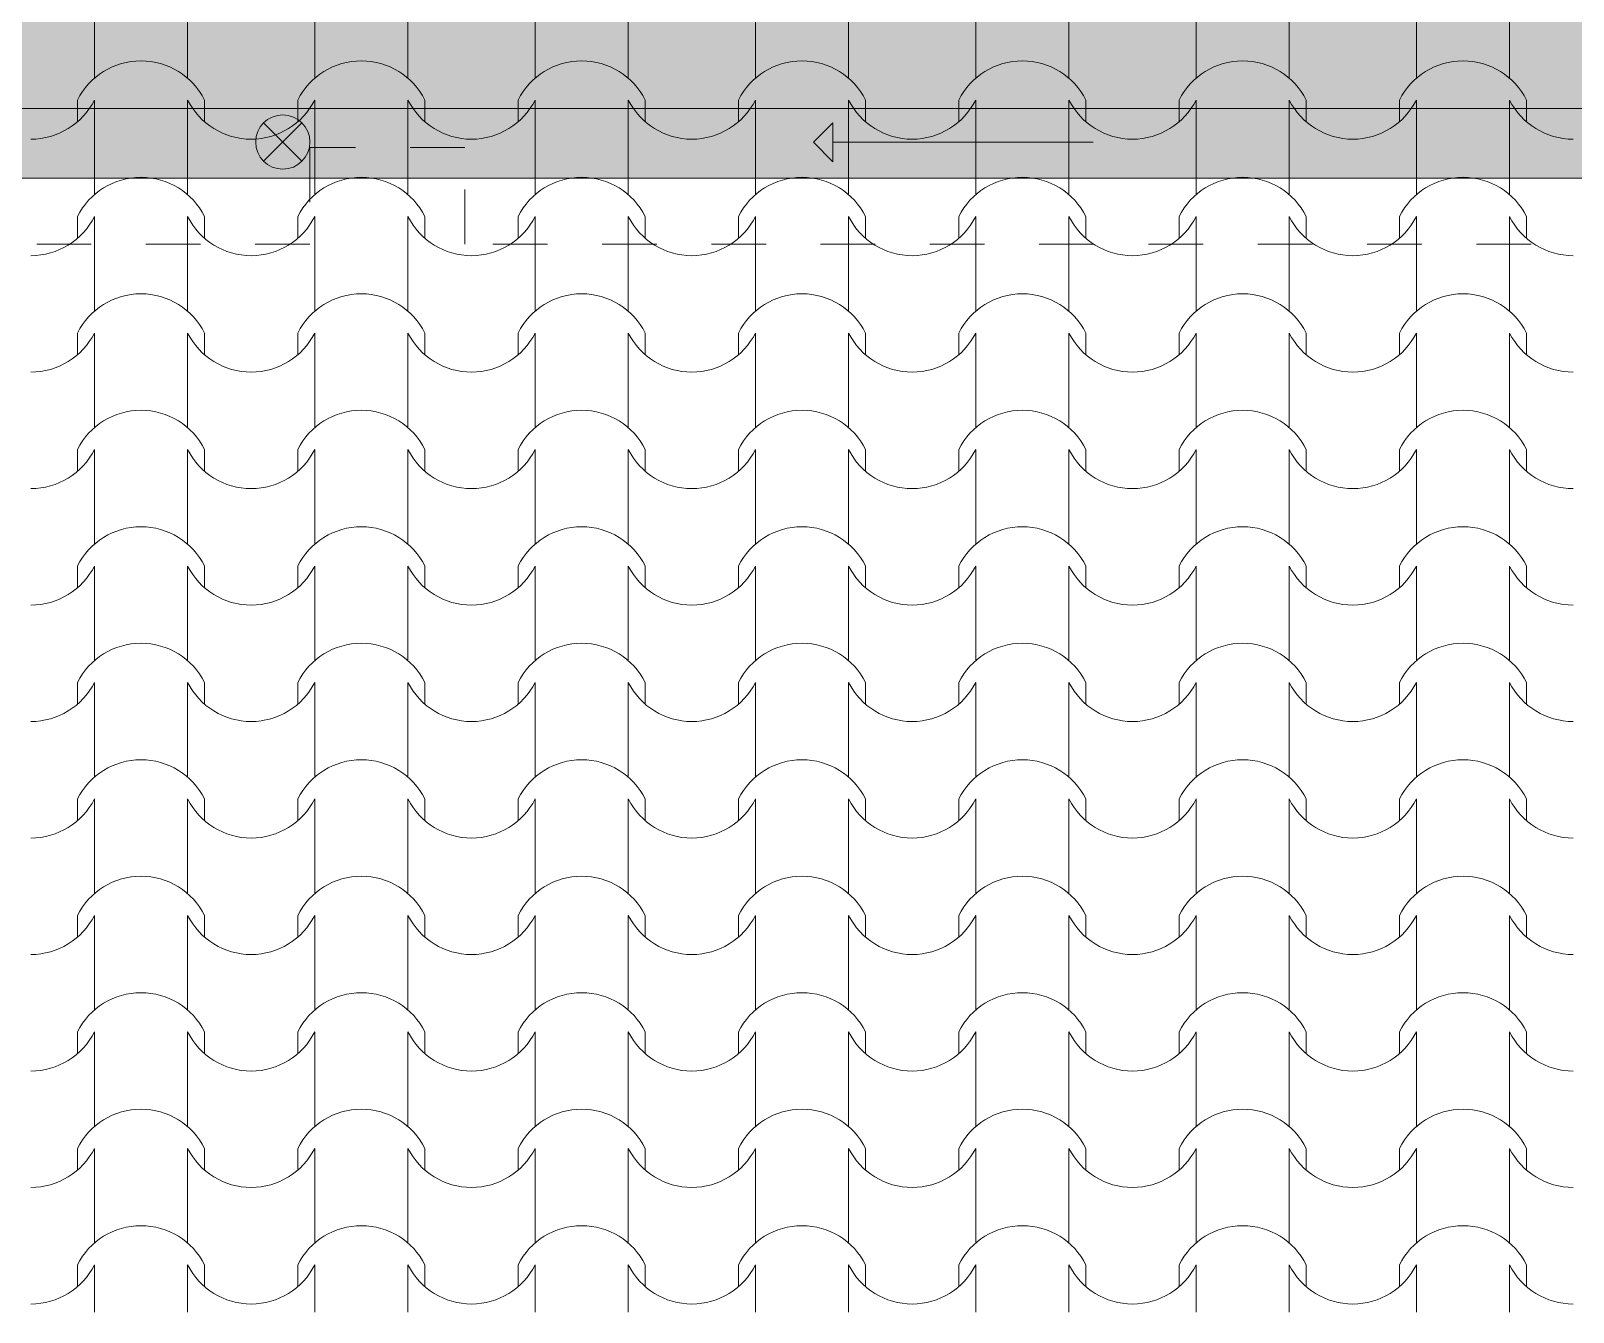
# Model space of a CAD drawing. Header units: feet. Extents: x 2791058 to 2855058, y -67651 to -26651.
# Drawn here: x 2814498 to 2818480, y -47615 to -44308 of the extents above; entities that cross this region are included whole.
import ezdxf

# ---------------------------------------------------------------- set-up
doc = ezdxf.new("R2010")
doc.units = ezdxf.units.FT
doc.header["$MEASUREMENT"] = 0
doc.linetypes.add('Dashed', pattern=[282.222223, 141.111112, -141.111112])
for name, color, linetype in [('Columns', 7, 'Continuous'), ('Exterior walls', 7, 'Continuous'), ('Shell - Roof', 7, 'Continuous')]:
    doc.layers.add(name, color=color, linetype=linetype)
for name, color, linetype, lineweight in [('Columns_Pen_No__1', 7, 'Continuous', 0), ('Exterior walls_Pen_No__1', 7, 'Continuous', 0), ('Model Unit - Zone_Pen_No__101', 252, 'Continuous', 0), ('Shell - Roof_Pen_No__1', 7, 'Continuous', 0), ('Shell - Roof_Pen_No__21', 7, 'Continuous', 0), ('Structural - Bearing_Pen_No__1', 7, 'Continuous', 0), ('Structural - Bearing_Pen_No__13', 54, 'Continuous', 0)]:
    doc.layers.add(name, color=color, linetype=linetype, lineweight=lineweight)
doc.layers.add('Exterior walls_Pen_No__85', color=7, linetype='Continuous', lineweight=0, true_color=0x80c2ff)
doc.layers.add('Structural - Bearing_Pen_No__82', color=7, linetype='Continuous', lineweight=0, true_color=0xaaaaaa)

# ---------------------------------------------------------------- blocks, each defined once
blk = doc.blocks.new('*X9', base_point=(2247653.8, -76425))
at = {"layer": 'Structural - Bearing_Pen_No__82', "color": 253, "linetype": 'Continuous', "lineweight": 0, "true_color": 0xaaaaaa}
for p, q in [((2814661.8, -44307.9), (2814661.8, -44258.5)), ((2814902.2, -44307.9), (2814902.2, -44258.5)), ((2815230.7, -44307.9), (2815230.7, -44258.5)), ((2815471.2, -44307.9), (2815471.2, -44258.5)), ((2815799.7, -44307.9), (2815799.7, -44258.5)), ((2816040.2, -44307.9), (2816040.2, -44258.5)), ((2816368.7, -44307.9), (2816368.7, -44258.5)), ((2816609.1, -44307.9), (2816609.1, -44258.5)), ((2816937.6, -44307.9), (2816937.6, -44258.5)), ((2817178.1, -44307.9), (2817178.1, -44258.5)), ((2817506.6, -44307.9), (2817506.6, -44258.5)), ((2817747, -44307.9), (2817747, -44258.5)), ((2818075.5, -44307.9), (2818075.5, -44258.5)), ((2818316, -44307.9), (2818316, -44258.5)), ((2814661.8, -44429.8), (2814661.8, -44307.9)), ((2814902.2, -44429.8), (2814902.2, -44307.9)), ((2815230.7, -44429.8), (2815230.7, -44307.9)), ((2815471.2, -44429.8), (2815471.2, -44307.9)), ((2815799.7, -44429.8), (2815799.7, -44307.9)), ((2816040.2, -44429.8), (2816040.2, -44307.9)), ((2816368.7, -44429.8), (2816368.7, -44307.9)), ((2816609.1, -44429.8), (2816609.1, -44307.9)), ((2816937.6, -44429.8), (2816937.6, -44307.9)), ((2817178.1, -44429.8), (2817178.1, -44307.9)), ((2817506.6, -44429.8), (2817506.6, -44307.9)), ((2817747, -44429.8), (2817747, -44307.9)), ((2818075.5, -44429.8), (2818075.5, -44307.9)), ((2818316, -44429.8), (2818316, -44307.9)), ((2814617.8, -44542.7), (2814617.8, -44486.6)), ((2814661.8, -44608.5), (2814661.8, -44486.6)), ((2814902.2, -44608.5), (2814902.2, -44486.6)), ((2814946.3, -44542.7), (2814946.3, -44486.6)), ((2815186.7, -44542.7), (2815186.7, -44486.6)), ((2815230.7, -44608.5), (2815230.7, -44486.6)), ((2815471.2, -44608.5), (2815471.2, -44486.6)), ((2815515.2, -44542.7), (2815515.2, -44486.6)), ((2815755.7, -44542.7), (2815755.7, -44486.6)), ((2815799.7, -44608.5), (2815799.7, -44486.6)), ((2816040.2, -44608.5), (2816040.2, -44486.6)), ((2816084.2, -44542.7), (2816084.2, -44486.6)), ((2816324.6, -44542.7), (2816324.6, -44486.6)), ((2816368.7, -44608.5), (2816368.7, -44486.6)), ((2816609.1, -44608.5), (2816609.1, -44486.6)), ((2816653.1, -44542.7), (2816653.1, -44486.6)), ((2816893.6, -44542.7), (2816893.6, -44486.6)), ((2816937.6, -44608.5), (2816937.6, -44486.6)), ((2817178.1, -44608.5), (2817178.1, -44486.6)), ((2817222.1, -44542.7), (2817222.1, -44486.6)), ((2817462.6, -44542.7), (2817462.6, -44486.6)), ((2817506.6, -44608.5), (2817506.6, -44486.6)), ((2817747, -44608.5), (2817747, -44486.6)), ((2817791.1, -44542.7), (2817791.1, -44486.6)), ((2818031.5, -44542.7), (2818031.5, -44486.6)), ((2818075.5, -44608.5), (2818075.5, -44486.6)), ((2818316, -44608.5), (2818316, -44486.6)), ((2818360, -44542.7), (2818360, -44486.6)), ((2814661.8, -44730.5), (2814661.8, -44608.5)), ((2814902.2, -44730.5), (2814902.2, -44608.5)), ((2815230.7, -44730.5), (2815230.7, -44608.5)), ((2815471.2, -44730.5), (2815471.2, -44608.5)), ((2815799.7, -44730.5), (2815799.7, -44608.5)), ((2816040.2, -44730.5), (2816040.2, -44608.5)), ((2816368.7, -44730.5), (2816368.7, -44608.5)), ((2816609.1, -44730.5), (2816609.1, -44608.5)), ((2816937.6, -44730.5), (2816937.6, -44608.5)), ((2817178.1, -44730.5), (2817178.1, -44608.5)), ((2817506.6, -44730.5), (2817506.6, -44608.5)), ((2817747, -44730.5), (2817747, -44608.5)), ((2818075.5, -44730.5), (2818075.5, -44608.5)), ((2818316, -44730.5), (2818316, -44608.5)), ((2814617.8, -44843.3), (2814617.8, -44787.3)), ((2814661.8, -44909.2), (2814661.8, -44787.3)), ((2814902.2, -44909.2), (2814902.2, -44787.3)), ((2814946.3, -44843.3), (2814946.3, -44787.3)), ((2815186.7, -44843.3), (2815186.7, -44787.3)), ((2815230.7, -44909.2), (2815230.7, -44787.3)), ((2815471.2, -44909.2), (2815471.2, -44787.3)), ((2815515.2, -44843.3), (2815515.2, -44787.3)), ((2815755.7, -44843.3), (2815755.7, -44787.3)), ((2815799.7, -44909.2), (2815799.7, -44787.3)), ((2816040.2, -44909.2), (2816040.2, -44787.3)), ((2816084.2, -44843.3), (2816084.2, -44787.3)), ((2816324.6, -44843.3), (2816324.6, -44787.3)), ((2816368.7, -44909.2), (2816368.7, -44787.3)), ((2816609.1, -44909.2), (2816609.1, -44787.3)), ((2816653.1, -44843.3), (2816653.1, -44787.3)), ((2816893.6, -44843.3), (2816893.6, -44787.3)), ((2816937.6, -44909.2), (2816937.6, -44787.3)), ((2817178.1, -44909.2), (2817178.1, -44787.3)), ((2817222.1, -44843.3), (2817222.1, -44787.3)), ((2817462.6, -44843.3), (2817462.6, -44787.3)), ((2817506.6, -44909.2), (2817506.6, -44787.3)), ((2817747, -44909.2), (2817747, -44787.3)), ((2817791.1, -44843.3), (2817791.1, -44787.3)), ((2818031.5, -44843.3), (2818031.5, -44787.3)), ((2818075.5, -44909.2), (2818075.5, -44787.3)), ((2818316, -44909.2), (2818316, -44787.3)), ((2818360, -44843.3), (2818360, -44787.3)), ((2814661.8, -45031.2), (2814661.8, -44909.2)), ((2814902.2, -45031.2), (2814902.2, -44909.2)), ((2815230.7, -45031.2), (2815230.7, -44909.2)), ((2815471.2, -45031.2), (2815471.2, -44909.2)), ((2815799.7, -45031.2), (2815799.7, -44909.2)), ((2816040.2, -45031.2), (2816040.2, -44909.2)), ((2816368.7, -45031.2), (2816368.7, -44909.2)), ((2816609.1, -45031.2), (2816609.1, -44909.2)), ((2816937.6, -45031.2), (2816937.6, -44909.2)), ((2817178.1, -45031.2), (2817178.1, -44909.2)), ((2817506.6, -45031.2), (2817506.6, -44909.2)), ((2817747, -45031.2), (2817747, -44909.2)), ((2818075.5, -45031.2), (2818075.5, -44909.2)), ((2818316, -45031.2), (2818316, -44909.2)), ((2814617.8, -45144), (2814617.8, -45088)), ((2814661.8, -45209.9), (2814661.8, -45088)), ((2814902.2, -45209.9), (2814902.2, -45088)), ((2814946.3, -45144), (2814946.3, -45088)), ((2815186.7, -45144), (2815186.7, -45088)), ((2815230.7, -45209.9), (2815230.7, -45088)), ((2815471.2, -45209.9), (2815471.2, -45088)), ((2815515.2, -45144), (2815515.2, -45088)), ((2815755.7, -45144), (2815755.7, -45088)), ((2815799.7, -45209.9), (2815799.7, -45088)), ((2816040.2, -45209.9), (2816040.2, -45088)), ((2816084.2, -45144), (2816084.2, -45088)), ((2816324.6, -45144), (2816324.6, -45088)), ((2816368.7, -45209.9), (2816368.7, -45088)), ((2816609.1, -45209.9), (2816609.1, -45088)), ((2816653.1, -45144), (2816653.1, -45088)), ((2816893.6, -45144), (2816893.6, -45088)), ((2816937.6, -45209.9), (2816937.6, -45088)), ((2817178.1, -45209.9), (2817178.1, -45088)), ((2817222.1, -45144), (2817222.1, -45088)), ((2817462.6, -45144), (2817462.6, -45088)), ((2817506.6, -45209.9), (2817506.6, -45088)), ((2817747, -45209.9), (2817747, -45088)), ((2817791.1, -45144), (2817791.1, -45088)), ((2818031.5, -45144), (2818031.5, -45088)), ((2818075.5, -45209.9), (2818075.5, -45088)), ((2818316, -45209.9), (2818316, -45088)), ((2818360, -45144), (2818360, -45088)), ((2814661.8, -45331.8), (2814661.8, -45209.9)), ((2814902.2, -45331.8), (2814902.2, -45209.9)), ((2815230.7, -45331.8), (2815230.7, -45209.9)), ((2815471.2, -45331.8), (2815471.2, -45209.9)), ((2815799.7, -45331.8), (2815799.7, -45209.9)), ((2816040.2, -45331.8), (2816040.2, -45209.9)), ((2816368.7, -45331.8), (2816368.7, -45209.9)), ((2816609.1, -45331.8), (2816609.1, -45209.9)), ((2816937.6, -45331.8), (2816937.6, -45209.9)), ((2817178.1, -45331.8), (2817178.1, -45209.9)), ((2817506.6, -45331.8), (2817506.6, -45209.9)), ((2817747, -45331.8), (2817747, -45209.9)), ((2818075.5, -45331.8), (2818075.5, -45209.9)), ((2818316, -45331.8), (2818316, -45209.9)), ((2814617.8, -45444.7), (2814617.8, -45388.6)), ((2814661.8, -45510.6), (2814661.8, -45388.6)), ((2814902.2, -45510.6), (2814902.2, -45388.6)), ((2814946.3, -45444.7), (2814946.3, -45388.6)), ((2815186.7, -45444.7), (2815186.7, -45388.6)), ((2815230.7, -45510.6), (2815230.7, -45388.6)), ((2815471.2, -45510.6), (2815471.2, -45388.6)), ((2815515.2, -45444.7), (2815515.2, -45388.6)), ((2815755.7, -45444.7), (2815755.7, -45388.6)), ((2815799.7, -45510.6), (2815799.7, -45388.6)), ((2816040.2, -45510.6), (2816040.2, -45388.6)), ((2816084.2, -45444.7), (2816084.2, -45388.6)), ((2816324.6, -45444.7), (2816324.6, -45388.6)), ((2816368.7, -45510.6), (2816368.7, -45388.6)), ((2816609.1, -45510.6), (2816609.1, -45388.6)), ((2816653.1, -45444.7), (2816653.1, -45388.6)), ((2816893.6, -45444.7), (2816893.6, -45388.6)), ((2816937.6, -45510.6), (2816937.6, -45388.6)), ((2817178.1, -45510.6), (2817178.1, -45388.6)), ((2817222.1, -45444.7), (2817222.1, -45388.6)), ((2817462.6, -45444.7), (2817462.6, -45388.6)), ((2817506.6, -45510.6), (2817506.6, -45388.6)), ((2817747, -45510.6), (2817747, -45388.6)), ((2817791.1, -45444.7), (2817791.1, -45388.6)), ((2818031.5, -45444.7), (2818031.5, -45388.6)), ((2818075.5, -45510.6), (2818075.5, -45388.6)), ((2818316, -45510.6), (2818316, -45388.6)), ((2818360, -45444.7), (2818360, -45388.6)), ((2814661.8, -45632.5), (2814661.8, -45510.6)), ((2814902.2, -45632.5), (2814902.2, -45510.6)), ((2815230.7, -45632.5), (2815230.7, -45510.6)), ((2815471.2, -45632.5), (2815471.2, -45510.6)), ((2815799.7, -45632.5), (2815799.7, -45510.6)), ((2816040.2, -45632.5), (2816040.2, -45510.6)), ((2816368.7, -45632.5), (2816368.7, -45510.6)), ((2816609.1, -45632.5), (2816609.1, -45510.6)), ((2816937.6, -45632.5), (2816937.6, -45510.6)), ((2817178.1, -45632.5), (2817178.1, -45510.6)), ((2817506.6, -45632.5), (2817506.6, -45510.6)), ((2817747, -45632.5), (2817747, -45510.6)), ((2818075.5, -45632.5), (2818075.5, -45510.6)), ((2818316, -45632.5), (2818316, -45510.6)), ((2814617.8, -45745.4), (2814617.8, -45689.3)), ((2814661.8, -45811.2), (2814661.8, -45689.3)), ((2814902.2, -45811.2), (2814902.2, -45689.3)), ((2814946.3, -45745.4), (2814946.3, -45689.3)), ((2815186.7, -45745.4), (2815186.7, -45689.3)), ((2815230.7, -45811.2), (2815230.7, -45689.3)), ((2815471.2, -45811.2), (2815471.2, -45689.3)), ((2815515.2, -45745.4), (2815515.2, -45689.3)), ((2815755.7, -45745.4), (2815755.7, -45689.3)), ((2815799.7, -45811.2), (2815799.7, -45689.3)), ((2816040.2, -45811.2), (2816040.2, -45689.3)), ((2816084.2, -45745.4), (2816084.2, -45689.3)), ((2816324.6, -45745.4), (2816324.6, -45689.3)), ((2816368.7, -45811.2), (2816368.7, -45689.3)), ((2816609.1, -45811.2), (2816609.1, -45689.3)), ((2816653.1, -45745.4), (2816653.1, -45689.3)), ((2816893.6, -45745.4), (2816893.6, -45689.3)), ((2816937.6, -45811.2), (2816937.6, -45689.3)), ((2817178.1, -45811.2), (2817178.1, -45689.3)), ((2817222.1, -45745.4), (2817222.1, -45689.3)), ((2817462.6, -45745.4), (2817462.6, -45689.3)), ((2817506.6, -45811.2), (2817506.6, -45689.3)), ((2817747, -45811.2), (2817747, -45689.3)), ((2817791.1, -45745.4), (2817791.1, -45689.3)), ((2818031.5, -45745.4), (2818031.5, -45689.3)), ((2818075.5, -45811.2), (2818075.5, -45689.3)), ((2818316, -45811.2), (2818316, -45689.3)), ((2818360, -45745.4), (2818360, -45689.3)), ((2814661.8, -45933.2), (2814661.8, -45811.2)), ((2814902.2, -45933.2), (2814902.2, -45811.2)), ((2815230.7, -45933.2), (2815230.7, -45811.2)), ((2815471.2, -45933.2), (2815471.2, -45811.2)), ((2815799.7, -45933.2), (2815799.7, -45811.2)), ((2816040.2, -45933.2), (2816040.2, -45811.2)), ((2816368.7, -45933.2), (2816368.7, -45811.2)), ((2816609.1, -45933.2), (2816609.1, -45811.2)), ((2816937.6, -45933.2), (2816937.6, -45811.2)), ((2817178.1, -45933.2), (2817178.1, -45811.2)), ((2817506.6, -45933.2), (2817506.6, -45811.2)), ((2817747, -45933.2), (2817747, -45811.2)), ((2818075.5, -45933.2), (2818075.5, -45811.2)), ((2818316, -45933.2), (2818316, -45811.2)), ((2814617.8, -46046), (2814617.8, -45990)), ((2814661.8, -46111.9), (2814661.8, -45990)), ((2814902.2, -46111.9), (2814902.2, -45990)), ((2814946.3, -46046), (2814946.3, -45990)), ((2815186.7, -46046), (2815186.7, -45990)), ((2815230.7, -46111.9), (2815230.7, -45990)), ((2815471.2, -46111.9), (2815471.2, -45990)), ((2815515.2, -46046), (2815515.2, -45990)), ((2815755.7, -46046), (2815755.7, -45990)), ((2815799.7, -46111.9), (2815799.7, -45990)), ((2816040.2, -46111.9), (2816040.2, -45990)), ((2816084.2, -46046), (2816084.2, -45990)), ((2816324.6, -46046), (2816324.6, -45990)), ((2816368.7, -46111.9), (2816368.7, -45990)), ((2816609.1, -46111.9), (2816609.1, -45990)), ((2816653.1, -46046), (2816653.1, -45990)), ((2816893.6, -46046), (2816893.6, -45990)), ((2816937.6, -46111.9), (2816937.6, -45990)), ((2817178.1, -46111.9), (2817178.1, -45990)), ((2817222.1, -46046), (2817222.1, -45990)), ((2817462.6, -46046), (2817462.6, -45990)), ((2817506.6, -46111.9), (2817506.6, -45990)), ((2817747, -46111.9), (2817747, -45990)), ((2817791.1, -46046), (2817791.1, -45990)), ((2818031.5, -46046), (2818031.5, -45990)), ((2818075.5, -46111.9), (2818075.5, -45990)), ((2818316, -46111.9), (2818316, -45990)), ((2818360, -46046), (2818360, -45990)), ((2814661.8, -46233.8), (2814661.8, -46111.9)), ((2814902.2, -46233.8), (2814902.2, -46111.9)), ((2815230.7, -46233.8), (2815230.7, -46111.9)), ((2815471.2, -46233.8), (2815471.2, -46111.9)), ((2815799.7, -46233.8), (2815799.7, -46111.9)), ((2816040.2, -46233.8), (2816040.2, -46111.9)), ((2816368.7, -46233.8), (2816368.7, -46111.9)), ((2816609.1, -46233.8), (2816609.1, -46111.9)), ((2816937.6, -46233.8), (2816937.6, -46111.9)), ((2817178.1, -46233.8), (2817178.1, -46111.9)), ((2817506.6, -46233.8), (2817506.6, -46111.9)), ((2817747, -46233.8), (2817747, -46111.9)), ((2818075.5, -46233.8), (2818075.5, -46111.9)), ((2818316, -46233.8), (2818316, -46111.9)), ((2814617.8, -46346.7), (2814617.8, -46290.6)), ((2814661.8, -46412.6), (2814661.8, -46290.6)), ((2814902.2, -46412.6), (2814902.2, -46290.6)), ((2814946.3, -46346.7), (2814946.3, -46290.6)), ((2815186.7, -46346.7), (2815186.7, -46290.6)), ((2815230.7, -46412.6), (2815230.7, -46290.6)), ((2815471.2, -46412.6), (2815471.2, -46290.6)), ((2815515.2, -46346.7), (2815515.2, -46290.6)), ((2815755.7, -46346.7), (2815755.7, -46290.6)), ((2815799.7, -46412.6), (2815799.7, -46290.6)), ((2816040.2, -46412.6), (2816040.2, -46290.6)), ((2816084.2, -46346.7), (2816084.2, -46290.6)), ((2816324.6, -46346.7), (2816324.6, -46290.6)), ((2816368.7, -46412.6), (2816368.7, -46290.6)), ((2816609.1, -46412.6), (2816609.1, -46290.6)), ((2816653.1, -46346.7), (2816653.1, -46290.6)), ((2816893.6, -46346.7), (2816893.6, -46290.6)), ((2816937.6, -46412.6), (2816937.6, -46290.6)), ((2817178.1, -46412.6), (2817178.1, -46290.6)), ((2817222.1, -46346.7), (2817222.1, -46290.6)), ((2817462.6, -46346.7), (2817462.6, -46290.6)), ((2817506.6, -46412.6), (2817506.6, -46290.6)), ((2817747, -46412.6), (2817747, -46290.6)), ((2817791.1, -46346.7), (2817791.1, -46290.6)), ((2818031.5, -46346.7), (2818031.5, -46290.6)), ((2818075.5, -46412.6), (2818075.5, -46290.6)), ((2818316, -46412.6), (2818316, -46290.6)), ((2818360, -46346.7), (2818360, -46290.6)), ((2814661.8, -46534.5), (2814661.8, -46412.6)), ((2814902.2, -46534.5), (2814902.2, -46412.6)), ((2815230.7, -46534.5), (2815230.7, -46412.6)), ((2815471.2, -46534.5), (2815471.2, -46412.6)), ((2815799.7, -46534.5), (2815799.7, -46412.6)), ((2816040.2, -46534.5), (2816040.2, -46412.6)), ((2816368.7, -46534.5), (2816368.7, -46412.6)), ((2816609.1, -46534.5), (2816609.1, -46412.6)), ((2816937.6, -46534.5), (2816937.6, -46412.6)), ((2817178.1, -46534.5), (2817178.1, -46412.6)), ((2817506.6, -46534.5), (2817506.6, -46412.6)), ((2817747, -46534.5), (2817747, -46412.6)), ((2818075.5, -46534.5), (2818075.5, -46412.6)), ((2818316, -46534.5), (2818316, -46412.6)), ((2814617.8, -46647.4), (2814617.8, -46591.3)), ((2814661.8, -46713.3), (2814661.8, -46591.3)), ((2814902.2, -46713.3), (2814902.2, -46591.3)), ((2814946.3, -46647.4), (2814946.3, -46591.3)), ((2815186.7, -46647.4), (2815186.7, -46591.3)), ((2815230.7, -46713.3), (2815230.7, -46591.3)), ((2815471.2, -46713.3), (2815471.2, -46591.3)), ((2815515.2, -46647.4), (2815515.2, -46591.3)), ((2815755.7, -46647.4), (2815755.7, -46591.3)), ((2815799.7, -46713.3), (2815799.7, -46591.3)), ((2816040.2, -46713.3), (2816040.2, -46591.3)), ((2816084.2, -46647.4), (2816084.2, -46591.3)), ((2816324.6, -46647.4), (2816324.6, -46591.3)), ((2816368.7, -46713.3), (2816368.7, -46591.3)), ((2816609.1, -46713.3), (2816609.1, -46591.3)), ((2816653.1, -46647.4), (2816653.1, -46591.3)), ((2816893.6, -46647.4), (2816893.6, -46591.3)), ((2816937.6, -46713.3), (2816937.6, -46591.3)), ((2817178.1, -46713.3), (2817178.1, -46591.3)), ((2817222.1, -46647.4), (2817222.1, -46591.3)), ((2817462.6, -46647.4), (2817462.6, -46591.3)), ((2817506.6, -46713.3), (2817506.6, -46591.3)), ((2817747, -46713.3), (2817747, -46591.3)), ((2817791.1, -46647.4), (2817791.1, -46591.3)), ((2818031.5, -46647.4), (2818031.5, -46591.3)), ((2818075.5, -46713.3), (2818075.5, -46591.3)), ((2818316, -46713.3), (2818316, -46591.3)), ((2818360, -46647.4), (2818360, -46591.3)), ((2814661.8, -46835.2), (2814661.8, -46713.3)), ((2814902.2, -46835.2), (2814902.2, -46713.3)), ((2815230.7, -46835.2), (2815230.7, -46713.3)), ((2815471.2, -46835.2), (2815471.2, -46713.3)), ((2815799.7, -46835.2), (2815799.7, -46713.3)), ((2816040.2, -46835.2), (2816040.2, -46713.3)), ((2816368.7, -46835.2), (2816368.7, -46713.3)), ((2816609.1, -46835.2), (2816609.1, -46713.3)), ((2816937.6, -46835.2), (2816937.6, -46713.3)), ((2817178.1, -46835.2), (2817178.1, -46713.3)), ((2817506.6, -46835.2), (2817506.6, -46713.3)), ((2817747, -46835.2), (2817747, -46713.3)), ((2818075.5, -46835.2), (2818075.5, -46713.3)), ((2818316, -46835.2), (2818316, -46713.3)), ((2814617.8, -46948), (2814617.8, -46892)), ((2814661.8, -47013.9), (2814661.8, -46892)), ((2814902.2, -47013.9), (2814902.2, -46892)), ((2814946.3, -46948), (2814946.3, -46892)), ((2815186.7, -46948), (2815186.7, -46892)), ((2815230.7, -47013.9), (2815230.7, -46892)), ((2815471.2, -47013.9), (2815471.2, -46892)), ((2815515.2, -46948), (2815515.2, -46892)), ((2815755.7, -46948), (2815755.7, -46892)), ((2815799.7, -47013.9), (2815799.7, -46892)), ((2816040.2, -47013.9), (2816040.2, -46892)), ((2816084.2, -46948), (2816084.2, -46892)), ((2816324.6, -46948), (2816324.6, -46892)), ((2816368.7, -47013.9), (2816368.7, -46892)), ((2816609.1, -47013.9), (2816609.1, -46892)), ((2816653.1, -46948), (2816653.1, -46892)), ((2816893.6, -46948), (2816893.6, -46892)), ((2816937.6, -47013.9), (2816937.6, -46892)), ((2817178.1, -47013.9), (2817178.1, -46892)), ((2817222.1, -46948), (2817222.1, -46892)), ((2817462.6, -46948), (2817462.6, -46892)), ((2817506.6, -47013.9), (2817506.6, -46892)), ((2817747, -47013.9), (2817747, -46892)), ((2817791.1, -46948), (2817791.1, -46892)), ((2818031.5, -46948), (2818031.5, -46892)), ((2818075.5, -47013.9), (2818075.5, -46892)), ((2818316, -47013.9), (2818316, -46892)), ((2818360, -46948), (2818360, -46892)), ((2814661.8, -47135.9), (2814661.8, -47013.9)), ((2814902.2, -47135.9), (2814902.2, -47013.9)), ((2815230.7, -47135.9), (2815230.7, -47013.9)), ((2815471.2, -47135.9), (2815471.2, -47013.9)), ((2815799.7, -47135.9), (2815799.7, -47013.9)), ((2816040.2, -47135.9), (2816040.2, -47013.9)), ((2816368.7, -47135.9), (2816368.7, -47013.9)), ((2816609.1, -47135.9), (2816609.1, -47013.9)), ((2816937.6, -47135.9), (2816937.6, -47013.9)), ((2817178.1, -47135.9), (2817178.1, -47013.9)), ((2817506.6, -47135.9), (2817506.6, -47013.9)), ((2817747, -47135.9), (2817747, -47013.9)), ((2818075.5, -47135.9), (2818075.5, -47013.9)), ((2818316, -47135.9), (2818316, -47013.9)), ((2814617.8, -47248.7), (2814617.8, -47192.7)), ((2814661.8, -47314.6), (2814661.8, -47192.7)), ((2814902.2, -47314.6), (2814902.2, -47192.7)), ((2814946.3, -47248.7), (2814946.3, -47192.7)), ((2815186.7, -47248.7), (2815186.7, -47192.7)), ((2815230.7, -47314.6), (2815230.7, -47192.7)), ((2815471.2, -47314.6), (2815471.2, -47192.7)), ((2815515.2, -47248.7), (2815515.2, -47192.7)), ((2815755.7, -47248.7), (2815755.7, -47192.7)), ((2815799.7, -47314.6), (2815799.7, -47192.7)), ((2816040.2, -47314.6), (2816040.2, -47192.7)), ((2816084.2, -47248.7), (2816084.2, -47192.7)), ((2816324.6, -47248.7), (2816324.6, -47192.7)), ((2816368.7, -47314.6), (2816368.7, -47192.7)), ((2816609.1, -47314.6), (2816609.1, -47192.7)), ((2816653.1, -47248.7), (2816653.1, -47192.7)), ((2816893.6, -47248.7), (2816893.6, -47192.7)), ((2816937.6, -47314.6), (2816937.6, -47192.7)), ((2817178.1, -47314.6), (2817178.1, -47192.7)), ((2817222.1, -47248.7), (2817222.1, -47192.7)), ((2817462.6, -47248.7), (2817462.6, -47192.7)), ((2817506.6, -47314.6), (2817506.6, -47192.7)), ((2817747, -47314.6), (2817747, -47192.7)), ((2817791.1, -47248.7), (2817791.1, -47192.7)), ((2818031.5, -47248.7), (2818031.5, -47192.7)), ((2818075.5, -47314.6), (2818075.5, -47192.7)), ((2818316, -47314.6), (2818316, -47192.7)), ((2818360, -47248.7), (2818360, -47192.7)), ((2814661.8, -47436.5), (2814661.8, -47314.6)), ((2814902.2, -47436.5), (2814902.2, -47314.6)), ((2815230.7, -47436.5), (2815230.7, -47314.6)), ((2815471.2, -47436.5), (2815471.2, -47314.6)), ((2815799.7, -47436.5), (2815799.7, -47314.6)), ((2816040.2, -47436.5), (2816040.2, -47314.6)), ((2816368.7, -47436.5), (2816368.7, -47314.6)), ((2816609.1, -47436.5), (2816609.1, -47314.6)), ((2816937.6, -47436.5), (2816937.6, -47314.6)), ((2817178.1, -47436.5), (2817178.1, -47314.6)), ((2817506.6, -47436.5), (2817506.6, -47314.6)), ((2817747, -47436.5), (2817747, -47314.6)), ((2818075.5, -47436.5), (2818075.5, -47314.6)), ((2818316, -47436.5), (2818316, -47314.6)), ((2814617.8, -47549.4), (2814617.8, -47493.3)), ((2814661.8, -47615.3), (2814661.8, -47493.3)), ((2814902.2, -47615.3), (2814902.2, -47493.3)), ((2814946.3, -47549.4), (2814946.3, -47493.3)), ((2815186.7, -47549.4), (2815186.7, -47493.3)), ((2815230.7, -47615.3), (2815230.7, -47493.3)), ((2815471.2, -47615.3), (2815471.2, -47493.3)), ((2815515.2, -47549.4), (2815515.2, -47493.3)), ((2815755.7, -47549.4), (2815755.7, -47493.3)), ((2815799.7, -47615.3), (2815799.7, -47493.3)), ((2816040.2, -47615.3), (2816040.2, -47493.3)), ((2816084.2, -47549.4), (2816084.2, -47493.3)), ((2816324.6, -47549.4), (2816324.6, -47493.3)), ((2816368.7, -47615.3), (2816368.7, -47493.3)), ((2816609.1, -47615.3), (2816609.1, -47493.3)), ((2816653.1, -47549.4), (2816653.1, -47493.3)), ((2816893.6, -47549.4), (2816893.6, -47493.3)), ((2816937.6, -47615.3), (2816937.6, -47493.3)), ((2817178.1, -47615.3), (2817178.1, -47493.3)), ((2817222.1, -47549.4), (2817222.1, -47493.3)), ((2817462.6, -47549.4), (2817462.6, -47493.3)), ((2817506.6, -47615.3), (2817506.6, -47493.3)), ((2817747, -47615.3), (2817747, -47493.3)), ((2817791.1, -47549.4), (2817791.1, -47493.3)), ((2818031.5, -47549.4), (2818031.5, -47493.3)), ((2818075.5, -47615.3), (2818075.5, -47493.3)), ((2818316, -47615.3), (2818316, -47493.3)), ((2818360, -47549.4), (2818360, -47493.3))]:
    blk.add_line(p, q, dxfattribs=at)
for centre, radius, start, end in [((2814782, -44569.2), 183.9, 26.7044, 153.2956), ((2815351, -44569.2), 183.9, 26.7044, 153.2956), ((2815919.9, -44569.2), 183.9, 26.7044, 153.2956), ((2816488.9, -44569.2), 183.9, 26.7044, 153.2956), ((2817057.9, -44569.2), 183.9, 26.7044, 153.2956), ((2817626.8, -44569.2), 183.9, 26.7044, 153.2956), ((2818195.8, -44569.2), 183.9, 26.7044, 153.2956), ((2814497, -44402.7), 184.9, 270.1705, 333.0115), ((2815067, -44402.7), 184.9, 206.9885, 269.8295), ((2815065.9, -44402.7), 184.9, 270.1705, 333.0115), ((2815636, -44402.7), 184.9, 206.9885, 269.8295), ((2815634.9, -44402.7), 184.9, 270.1705, 333.0115), ((2816205, -44402.7), 184.9, 206.9885, 269.8295), ((2816203.9, -44402.7), 184.9, 270.1705, 333.0115), ((2816773.9, -44402.7), 184.9, 206.9885, 269.8295), ((2816772.8, -44402.7), 184.9, 270.1705, 333.0115), ((2817342.9, -44402.7), 184.9, 206.9885, 269.8295), ((2817341.8, -44402.7), 184.9, 270.1705, 333.0115), ((2817911.8, -44402.7), 184.9, 206.9885, 269.8295), ((2817910.7, -44402.7), 184.9, 270.1705, 333.0115), ((2818480.8, -44402.7), 184.9, 206.9885, 269.8295), ((2814782, -44869.9), 183.9, 26.7044, 153.2956), ((2815351, -44869.9), 183.9, 26.7044, 153.2956), ((2815919.9, -44869.9), 183.9, 26.7044, 153.2956), ((2816488.9, -44869.9), 183.9, 26.7044, 153.2956), ((2817057.9, -44869.9), 183.9, 26.7044, 153.2956), ((2817626.8, -44869.9), 183.9, 26.7044, 153.2956), ((2818195.8, -44869.9), 183.9, 26.7044, 153.2956), ((2814497, -44703.4), 184.9, 270.1705, 333.0115), ((2815067, -44703.4), 184.9, 206.9885, 269.8295), ((2815065.9, -44703.4), 184.9, 270.1705, 333.0115), ((2815636, -44703.4), 184.9, 206.9885, 269.8295), ((2815634.9, -44703.4), 184.9, 270.1705, 333.0115), ((2816205, -44703.4), 184.9, 206.9885, 269.8295), ((2816203.9, -44703.4), 184.9, 270.1705, 333.0115), ((2816773.9, -44703.4), 184.9, 206.9885, 269.8295), ((2816772.8, -44703.4), 184.9, 270.1705, 333.0115), ((2817342.9, -44703.4), 184.9, 206.9885, 269.8295), ((2817341.8, -44703.4), 184.9, 270.1705, 333.0115), ((2817911.8, -44703.4), 184.9, 206.9885, 269.8295), ((2817910.7, -44703.4), 184.9, 270.1705, 333.0115), ((2818480.8, -44703.4), 184.9, 206.9885, 269.8295), ((2814782, -45170.6), 183.9, 26.7044, 153.2956), ((2815351, -45170.6), 183.9, 26.7044, 153.2956), ((2815919.9, -45170.6), 183.9, 26.7044, 153.2956), ((2816488.9, -45170.6), 183.9, 26.7044, 153.2956), ((2817057.9, -45170.6), 183.9, 26.7044, 153.2956), ((2817626.8, -45170.6), 183.9, 26.7044, 153.2956), ((2818195.8, -45170.6), 183.9, 26.7044, 153.2956), ((2814497, -45004), 184.9, 270.1705, 333.0115), ((2815067, -45004), 184.9, 206.9885, 269.8295), ((2815065.9, -45004), 184.9, 270.1705, 333.0115), ((2815636, -45004), 184.9, 206.9885, 269.8295), ((2815634.9, -45004), 184.9, 270.1705, 333.0115), ((2816205, -45004), 184.9, 206.9885, 269.8295), ((2816203.9, -45004), 184.9, 270.1705, 333.0115), ((2816773.9, -45004), 184.9, 206.9885, 269.8295), ((2816772.8, -45004), 184.9, 270.1705, 333.0115), ((2817342.9, -45004), 184.9, 206.9885, 269.8295), ((2817341.8, -45004), 184.9, 270.1705, 333.0115), ((2817911.8, -45004), 184.9, 206.9885, 269.8295), ((2817910.7, -45004), 184.9, 270.1705, 333.0115), ((2818480.8, -45004), 184.9, 206.9885, 269.8295), ((2814782, -45471.2), 183.9, 26.7044, 153.2956), ((2815351, -45471.2), 183.9, 26.7044, 153.2956), ((2815919.9, -45471.2), 183.9, 26.7044, 153.2956), ((2816488.9, -45471.2), 183.9, 26.7044, 153.2956), ((2817057.9, -45471.2), 183.9, 26.7044, 153.2956), ((2817626.8, -45471.2), 183.9, 26.7044, 153.2956), ((2818195.8, -45471.2), 183.9, 26.7044, 153.2956), ((2814497, -45304.7), 184.9, 270.1705, 333.0115), ((2815067, -45304.7), 184.9, 206.9885, 269.8295), ((2815065.9, -45304.7), 184.9, 270.1705, 333.0115), ((2815636, -45304.7), 184.9, 206.9885, 269.8295), ((2815634.9, -45304.7), 184.9, 270.1705, 333.0115), ((2816205, -45304.7), 184.9, 206.9885, 269.8295), ((2816203.9, -45304.7), 184.9, 270.1705, 333.0115), ((2816773.9, -45304.7), 184.9, 206.9885, 269.8295), ((2816772.8, -45304.7), 184.9, 270.1705, 333.0115), ((2817342.9, -45304.7), 184.9, 206.9885, 269.8295), ((2817341.8, -45304.7), 184.9, 270.1705, 333.0115), ((2817911.8, -45304.7), 184.9, 206.9885, 269.8295), ((2817910.7, -45304.7), 184.9, 270.1705, 333.0115), ((2818480.8, -45304.7), 184.9, 206.9885, 269.8295), ((2814782, -45771.9), 183.9, 26.7044, 153.2956), ((2815351, -45771.9), 183.9, 26.7044, 153.2956), ((2815919.9, -45771.9), 183.9, 26.7044, 153.2956), ((2816488.9, -45771.9), 183.9, 26.7044, 153.2956), ((2817057.9, -45771.9), 183.9, 26.7044, 153.2956), ((2817626.8, -45771.9), 183.9, 26.7044, 153.2956), ((2818195.8, -45771.9), 183.9, 26.7044, 153.2956), ((2814497, -45605.4), 184.9, 270.1705, 333.0115), ((2815067, -45605.4), 184.9, 206.9885, 269.8295), ((2815065.9, -45605.4), 184.9, 270.1705, 333.0115), ((2815636, -45605.4), 184.9, 206.9885, 269.8295), ((2815634.9, -45605.4), 184.9, 270.1705, 333.0115), ((2816205, -45605.4), 184.9, 206.9885, 269.8295), ((2816203.9, -45605.4), 184.9, 270.1705, 333.0115), ((2816773.9, -45605.4), 184.9, 206.9885, 269.8295), ((2816772.8, -45605.4), 184.9, 270.1705, 333.0115), ((2817342.9, -45605.4), 184.9, 206.9885, 269.8295), ((2817341.8, -45605.4), 184.9, 270.1705, 333.0115), ((2817911.8, -45605.4), 184.9, 206.9885, 269.8295), ((2817910.7, -45605.4), 184.9, 270.1705, 333.0115), ((2818480.8, -45605.4), 184.9, 206.9885, 269.8295), ((2814782, -46072.6), 183.9, 26.7044, 153.2956), ((2815351, -46072.6), 183.9, 26.7044, 153.2956), ((2815919.9, -46072.6), 183.9, 26.7044, 153.2956), ((2816488.9, -46072.6), 183.9, 26.7044, 153.2956), ((2817057.9, -46072.6), 183.9, 26.7044, 153.2956), ((2817626.8, -46072.6), 183.9, 26.7044, 153.2956), ((2818195.8, -46072.6), 183.9, 26.7044, 153.2956), ((2814497, -45906), 184.9, 270.1705, 333.0115), ((2815067, -45906), 184.9, 206.9885, 269.8295), ((2815065.9, -45906), 184.9, 270.1705, 333.0115), ((2815636, -45906), 184.9, 206.9885, 269.8295), ((2815634.9, -45906), 184.9, 270.1705, 333.0115), ((2816205, -45906), 184.9, 206.9885, 269.8295), ((2816203.9, -45906), 184.9, 270.1705, 333.0115), ((2816773.9, -45906), 184.9, 206.9885, 269.8295), ((2816772.8, -45906), 184.9, 270.1705, 333.0115), ((2817342.9, -45906), 184.9, 206.9885, 269.8295), ((2817341.8, -45906), 184.9, 270.1705, 333.0115), ((2817911.8, -45906), 184.9, 206.9885, 269.8295), ((2817910.7, -45906), 184.9, 270.1705, 333.0115), ((2818480.8, -45906), 184.9, 206.9885, 269.8295), ((2814782, -46373.3), 183.9, 26.7044, 153.2956), ((2815351, -46373.3), 183.9, 26.7044, 153.2956), ((2815919.9, -46373.3), 183.9, 26.7044, 153.2956), ((2816488.9, -46373.3), 183.9, 26.7044, 153.2956), ((2817057.9, -46373.3), 183.9, 26.7044, 153.2956), ((2817626.8, -46373.3), 183.9, 26.7044, 153.2956), ((2818195.8, -46373.3), 183.9, 26.7044, 153.2956), ((2814497, -46206.7), 184.9, 270.1705, 333.0115), ((2815067, -46206.7), 184.9, 206.9885, 269.8295), ((2815065.9, -46206.7), 184.9, 270.1705, 333.0115), ((2815636, -46206.7), 184.9, 206.9885, 269.8295), ((2815634.9, -46206.7), 184.9, 270.1705, 333.0115), ((2816205, -46206.7), 184.9, 206.9885, 269.8295), ((2816203.9, -46206.7), 184.9, 270.1705, 333.0115), ((2816773.9, -46206.7), 184.9, 206.9885, 269.8295), ((2816772.8, -46206.7), 184.9, 270.1705, 333.0115), ((2817342.9, -46206.7), 184.9, 206.9885, 269.8295), ((2817341.8, -46206.7), 184.9, 270.1705, 333.0115), ((2817911.8, -46206.7), 184.9, 206.9885, 269.8295), ((2817910.7, -46206.7), 184.9, 270.1705, 333.0115), ((2818480.8, -46206.7), 184.9, 206.9885, 269.8295), ((2814782, -46673.9), 183.9, 26.7044, 153.2956), ((2815351, -46673.9), 183.9, 26.7044, 153.2956), ((2815919.9, -46673.9), 183.9, 26.7044, 153.2956), ((2816488.9, -46673.9), 183.9, 26.7044, 153.2956), ((2817057.9, -46673.9), 183.9, 26.7044, 153.2956), ((2817626.8, -46673.9), 183.9, 26.7044, 153.2956), ((2818195.8, -46673.9), 183.9, 26.7044, 153.2956), ((2814497, -46507.4), 184.9, 270.1705, 333.0115), ((2815067, -46507.4), 184.9, 206.9885, 269.8295), ((2815065.9, -46507.4), 184.9, 270.1705, 333.0115), ((2815636, -46507.4), 184.9, 206.9885, 269.8295), ((2815634.9, -46507.4), 184.9, 270.1705, 333.0115), ((2816205, -46507.4), 184.9, 206.9885, 269.8295), ((2816203.9, -46507.4), 184.9, 270.1705, 333.0115), ((2816773.9, -46507.4), 184.9, 206.9885, 269.8295), ((2816772.8, -46507.4), 184.9, 270.1705, 333.0115), ((2817342.9, -46507.4), 184.9, 206.9885, 269.8295), ((2817341.8, -46507.4), 184.9, 270.1705, 333.0115), ((2817911.8, -46507.4), 184.9, 206.9885, 269.8295), ((2817910.7, -46507.4), 184.9, 270.1705, 333.0115), ((2818480.8, -46507.4), 184.9, 206.9885, 269.8295), ((2814782, -46974.6), 183.9, 26.7044, 153.2956), ((2815351, -46974.6), 183.9, 26.7044, 153.2956), ((2815919.9, -46974.6), 183.9, 26.7044, 153.2956), ((2816488.9, -46974.6), 183.9, 26.7044, 153.2956), ((2817057.9, -46974.6), 183.9, 26.7044, 153.2956), ((2817626.8, -46974.6), 183.9, 26.7044, 153.2956), ((2818195.8, -46974.6), 183.9, 26.7044, 153.2956), ((2814497, -46808.1), 184.9, 270.1705, 333.0115), ((2815067, -46808.1), 184.9, 206.9885, 269.8295), ((2815065.9, -46808.1), 184.9, 270.1705, 333.0115), ((2815636, -46808.1), 184.9, 206.9885, 269.8295), ((2815634.9, -46808.1), 184.9, 270.1705, 333.0115), ((2816205, -46808.1), 184.9, 206.9885, 269.8295), ((2816203.9, -46808.1), 184.9, 270.1705, 333.0115), ((2816773.9, -46808.1), 184.9, 206.9885, 269.8295), ((2816772.8, -46808.1), 184.9, 270.1705, 333.0115), ((2817342.9, -46808.1), 184.9, 206.9885, 269.8295), ((2817341.8, -46808.1), 184.9, 270.1705, 333.0115), ((2817911.8, -46808.1), 184.9, 206.9885, 269.8295), ((2817910.7, -46808.1), 184.9, 270.1705, 333.0115), ((2818480.8, -46808.1), 184.9, 206.9885, 269.8295), ((2814782, -47275.3), 183.9, 26.7044, 153.2956), ((2815351, -47275.3), 183.9, 26.7044, 153.2956), ((2815919.9, -47275.3), 183.9, 26.7044, 153.2956), ((2816488.9, -47275.3), 183.9, 26.7044, 153.2956), ((2817057.9, -47275.3), 183.9, 26.7044, 153.2956), ((2817626.8, -47275.3), 183.9, 26.7044, 153.2956), ((2818195.8, -47275.3), 183.9, 26.7044, 153.2956), ((2814497, -47108.7), 184.9, 270.1705, 333.0115), ((2815067, -47108.7), 184.9, 206.9885, 269.8295), ((2815065.9, -47108.7), 184.9, 270.1705, 333.0115), ((2815636, -47108.7), 184.9, 206.9885, 269.8295), ((2815634.9, -47108.7), 184.9, 270.1705, 333.0115), ((2816205, -47108.7), 184.9, 206.9885, 269.8295), ((2816203.9, -47108.7), 184.9, 270.1705, 333.0115), ((2816773.9, -47108.7), 184.9, 206.9885, 269.8295), ((2816772.8, -47108.7), 184.9, 270.1705, 333.0115), ((2817342.9, -47108.7), 184.9, 206.9885, 269.8295), ((2817341.8, -47108.7), 184.9, 270.1705, 333.0115), ((2817911.8, -47108.7), 184.9, 206.9885, 269.8295), ((2817910.7, -47108.7), 184.9, 270.1705, 333.0115), ((2818480.8, -47108.7), 184.9, 206.9885, 269.8295), ((2814782, -47576), 183.9, 26.7044, 153.2956), ((2815351, -47576), 183.9, 26.7044, 153.2956), ((2815919.9, -47576), 183.9, 26.7044, 153.2956), ((2816488.9, -47576), 183.9, 26.7044, 153.2956), ((2817057.9, -47576), 183.9, 26.7044, 153.2956), ((2817626.8, -47576), 183.9, 26.7044, 153.2956), ((2818195.8, -47576), 183.9, 26.7044, 153.2956), ((2814497, -47409.4), 184.9, 270.1705, 333.0115), ((2815067, -47409.4), 184.9, 206.9885, 269.8295), ((2815065.9, -47409.4), 184.9, 270.1705, 333.0115), ((2815636, -47409.4), 184.9, 206.9885, 269.8295), ((2815634.9, -47409.4), 184.9, 270.1705, 333.0115), ((2816205, -47409.4), 184.9, 206.9885, 269.8295), ((2816203.9, -47409.4), 184.9, 270.1705, 333.0115), ((2816773.9, -47409.4), 184.9, 206.9885, 269.8295), ((2816772.8, -47409.4), 184.9, 270.1705, 333.0115), ((2817342.9, -47409.4), 184.9, 206.9885, 269.8295), ((2817341.8, -47409.4), 184.9, 270.1705, 333.0115), ((2817911.8, -47409.4), 184.9, 206.9885, 269.8295), ((2817910.7, -47409.4), 184.9, 270.1705, 333.0115), ((2818480.8, -47409.4), 184.9, 206.9885, 269.8295)]:
    blk.add_arc(centre, radius, start, end, dxfattribs=at)
blk = doc.blocks.new('Fill_4', base_point=(2247653.8, -74225))
at = {"layer": 'Structural - Bearing_Pen_No__82', "color": 253, "linetype": 'Continuous', "lineweight": 0, "true_color": 0xaaaaaa}
blk.add_blockref('*X9', (2247653.8, -76425), dxfattribs=at)
blk = doc.blocks.new('Wall_3', base_point=(2803868.2, -44508.5))
at = {"layer": 'Exterior walls_Pen_No__85', "linetype": 'Continuous', "lineweight": 0, "true_color": 0x80c2ff}
for points in [[(2815078.2, -44688.5), (2815078.2, -44508.5), (2808558.2, -44508.5), (2808558.2, -44688.5)], [(2815078.2, -44508.5), (2815078.2, -44595), (2815087.6, -44560), (2815113.2, -44534.4), (2815148.2, -44525), (2815183.2, -44534.4), (2815208.8, -44560), (2815218.2, -44595), (2815218.2, -44508.5)], [(2819168.2, -44688.5), (2819168.2, -44508.5), (2815218.2, -44508.5), (2815218.2, -44688.5)], [(2815078.2, -44688.5), (2815218.2, -44688.5), (2815218.2, -44595), (2815208.8, -44630), (2815183.2, -44655.6), (2815148.2, -44665), (2815113.2, -44655.6), (2815087.6, -44630), (2815078.2, -44595)]]:
    blk.add_hatch(color=151, dxfattribs=at).paths.add_polyline_path(points)
at = {"layer": 'Exterior walls_Pen_No__1', "color": 7, "linetype": 'Continuous', "lineweight": 0, "flags": 128}
for points in [[(2819168.2, -44508.5), (2803868.2, -44508.5)], [(2803868.2, -44688.5), (2819168.2, -44688.5)]]:
    blk.add_lwpolyline(points, dxfattribs=at)
blk = doc.blocks.new('Column_7', base_point=(2815148.2, -44595))
at = {"layer": 'Columns', "linetype": 'Continuous', "lineweight": 0, "true_color": 0x000000}
blk.add_hatch(color=18, dxfattribs=at).paths.add_polyline_path([(2815148.2, -44665, 0.414214), (2815218.2, -44595, 0.414214), (2815148.2, -44525, 0.414214), (2815078.2, -44595, 0.414214)])
at = {"layer": 'Columns_Pen_No__1', "color": 7, "linetype": 'Continuous', "lineweight": 0}
for p, q in [((2815098.7, -44644.5), (2815197.7, -44545.5)), ((2815197.7, -44644.5), (2815098.7, -44545.5))]:
    blk.add_line(p, q, dxfattribs=at)
blk.add_circle((2815148.2, -44595), 70, dxfattribs=at)
blk = doc.blocks.new('Line_4', base_point=(2817240.6, -44595.6))
at = {"layer": 'Shell - Roof', "linetype": 'Continuous', "lineweight": 0, "true_color": 0x000000}
blk.add_hatch(color=18, dxfattribs=at).paths.add_polyline_path([(2816518.7, -44595.6), (2816568.7, -44645.6), (2816568.7, -44545.6)])
at = {"layer": 'Shell - Roof_Pen_No__1', "color": 7, "linetype": 'Continuous', "lineweight": 0}
for p, q in [((2816518.7, -44595.6), (2816568.7, -44545.6)), ((2816568.7, -44545.6), (2816568.7, -44645.6)), ((2816518.7, -44595.6), (2816568.7, -44645.6))]:
    blk.add_line(p, q, dxfattribs=at)
at = {"layer": 'Shell - Roof_Pen_No__21', "color": 7, "linetype": 'Continuous', "lineweight": 0}
blk.add_line((2817240.6, -44595.6), (2816568.7, -44595.6), dxfattribs=at)

msp = doc.modelspace()

# ---------------------------------------------------------------- hatches: boundary and pattern name
at = {"layer": 'Structural - Bearing_Pen_No__13', "linetype": 'Continuous', "lineweight": 0}
msp.add_hatch(color=54, dxfattribs=at).paths.add_polyline_path([(2803568.173, -44208.549), (2803568.173, -44508.549), (2819168.173, -44508.549), (2819168.173, -44208.549)])

# ---------------------------------------------------------------- linework, layer by layer
at = {"layer": 'Model Unit - Zone_Pen_No__101', "color": 252, "linetype": 'Dashed', "lineweight": 0}
for p, q in [((2815618.173, -44608.549), (2815218.173, -44608.549)), ((2815218.173, -44608.549), (2815218.173, -44858.549)), ((2815618.173, -44608.549), (2815218.173, -44608.549)), ((2815218.173, -44608.549), (2815218.173, -44858.549)), ((2815618.173, -44858.549), (2815618.173, -44608.549)), ((2815618.173, -44858.549), (2815618.173, -44608.549)), ((2815218.173, -44858.549), (2812018.173, -44858.549)), ((2815218.173, -44858.549), (2812018.173, -44858.549)), ((2819218.173, -44858.549), (2815618.173, -44858.549)), ((2819218.173, -44858.549), (2815618.173, -44858.549))]:
    msp.add_line(p, q, dxfattribs=at)
at = {"layer": 'Structural - Bearing_Pen_No__1', "color": 7, "linetype": 'Continuous', "lineweight": 0, "flags": 128}
msp.add_lwpolyline([(2803568.173, -44208.549), (2803568.173, -44508.549), (2819168.173, -44508.549), (2819168.173, -44208.549)], close=True, dxfattribs=at)

# ---------------------------------------------------------------- block references
at = {"layer": 'Columns', "color": 7, "lineweight": 0}
msp.add_blockref('Column_7', (2815148.173, -44595.008), dxfattribs=at)
at = {"layer": 'Exterior walls', "color": 7, "lineweight": 0}
msp.add_blockref('Wall_3', (2803868.173, -44508.549), dxfattribs=at)
at = {"layer": 'Shell - Roof', "color": 7, "linetype": 'Continuous', "lineweight": 0}
msp.add_blockref('Line_4', (2817240.581, -44595.591), dxfattribs=at)
at = {"layer": 'Structural - Bearing_Pen_No__82', "color": 253, "linetype": 'Continuous', "lineweight": 0, "true_color": 0xaaaaaa}
msp.add_blockref('Fill_4', (2247653.822, -74224.967), dxfattribs=at)

doc.saveas('drawing.dxf')
